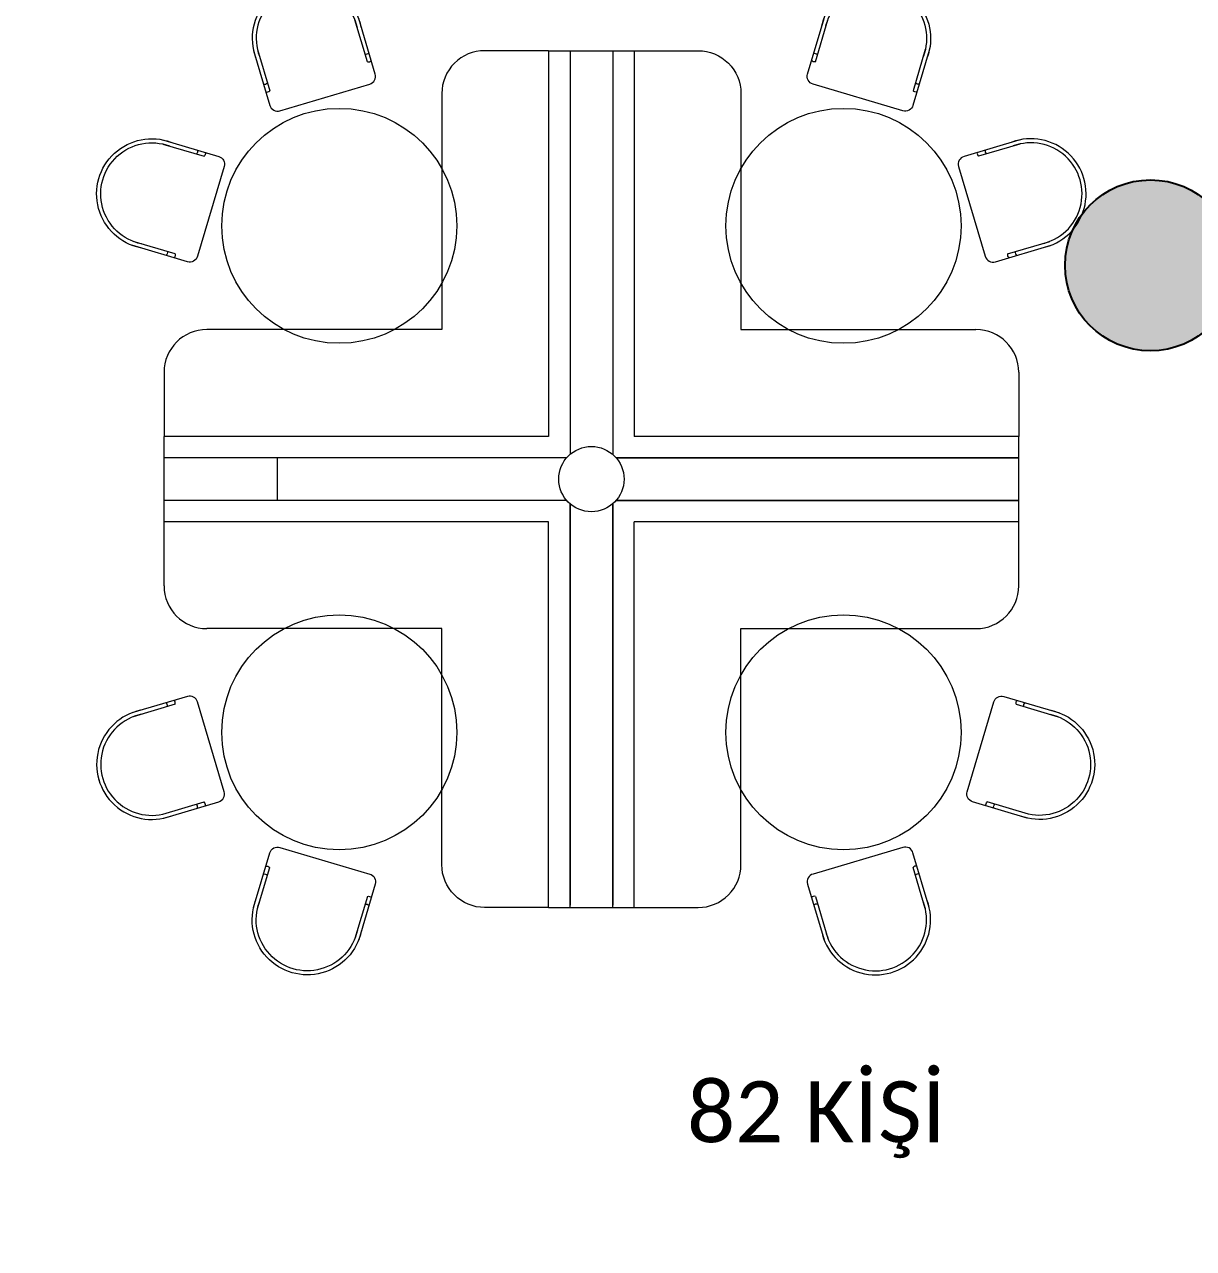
# Model space of a CAD drawing. Header units: centimetres. Extents: x -72470 to -43129, y -18750 to -16337.
# Drawn here: x -71797 to -71250, y -17572 to -16999 of the extents above; entities that cross this region are included whole.
import ezdxf

# ---------------------------------------------------------------- set-up
doc = ezdxf.new("R2010")
doc.units = ezdxf.units.CM
doc.header["$MEASUREMENT"] = 0
doc.layers.add('11-021_500-BLOK A-str_zemin_kat$0$2DKOLON', color=4, linetype='Continuous')
doc.layers.add('11-021_500-BLOK B-str_zemin_kat$0$2DTARAMA1', color=253, linetype='Continuous')
doc.layers.add('Auto-Tefris', color=32, linetype='Continuous', lineweight=18)
doc.layers.add('TEFRIS', color=30, linetype='Continuous', lineweight=9)
doc.styles.get("Standard").update_dxf_attribs({"font": 'candara.ttf'})

# ---------------------------------------------------------------- blocks, each defined once
blk = doc.blocks.new('RT2')
at = {"layer": 'Auto-Tefris'}
for p, q in [((142.89, -17093.63), (114.98, -17118.61)), ((190.59, -17139.05), (150.31, -17094.04)), ((137.92, -17101.6), (116.81, -17120.49)), ((161.05, -17169.01), (181.71, -17150.52)), ((162.74, -17171.03), (190.18, -17146.47)), ((114.32, -17166.72), (114.35, -17166.76)), ((114.35, -17166.76), (114.32, -17166.72))]:
    blk.add_line(p, q, dxfattribs=at)
for centre, radius, start, end in [((146.39, -17097.54), 5.25, 41.83107, 131.83107), ((131.48, -17105.6), 2.58, 11.21615, 72.44598), ((135.4, -17102.1), 2.58, 11.21615, 72.44598), ((140.83, -17143.03), 35.56, 127.02225, 315.62583), ((140.83, -17143.03), 32.93, 127.02225, 315.62583), ((186.68, -17142.55), 5.25, 311.83107, 41.83107), ((180.94, -17152.98), 2.58, 11.21615, 72.44598), ((177.02, -17156.48), 2.58, 11.21615, 72.44598)]:
    blk.add_arc(centre, radius, start, end, dxfattribs=at)

msp = doc.modelspace()

# ---------------------------------------------------------------- hatches: boundary and pattern name
at = {"layer": '11-021_500-BLOK B-str_zemin_kat$0$2DTARAMA1'}
h = msp.add_hatch(dxfattribs=at)
h.set_pattern_fill('ANSI33', color=256, scale=100)
h.set_pattern_definition([(45, (-428811.097, -192582.577), (-17.6776695, 17.6776695), []), (45, (-428793.42, -192582.577), (-17.6776695, 17.6776695), [12.5, -6.25])])
edge = h.paths.add_edge_path()
edge.add_arc((-68749.76, -17111.81), 40, 0, 360)
edge = h.paths.add_edge_path()
edge.add_arc((-69589.76, -17111.81), 40, 0, 360)
edge = h.paths.add_edge_path()
edge.add_arc((-70429.76, -17111.81), 40, 0, 360)
edge = h.paths.add_edge_path()
edge.add_arc((-71269.76, -17111.81), 40, 0, 360)
h.paths.add_polyline_path([(-70137.29, -16946.14), (-69963.53, -16946.14), (-69963.53, -16900.19), (-70137.29, -16900.19)], flags=9)
h.paths.add_polyline_path([(-69284.08, -16946.17), (-69110.31, -16946.17), (-69110.31, -16900.19), (-69284.08, -16900.19)], flags=9)
h.paths.add_polyline_path([(-70977.29, -16946.17), (-70822.17, -16946.17), (-70822.17, -16900.19), (-70977.29, -16900.19)], flags=9)
edge = h.paths.add_edge_path()
edge.add_arc((-72109.76, -17111.81), 40, 0, 360)
edge = h.paths.add_edge_path()
edge.add_arc((-70429.76, -17951.81), 40, 0, 360)
edge = h.paths.add_edge_path()
edge.add_arc((-69589.76, -17951.81), 40, 0, 360)
edge = h.paths.add_edge_path()
edge.add_arc((-68749.76, -17951.81), 40, 0, 360)

# ---------------------------------------------------------------- linework, layer by layer
at = {"layer": '11-021_500-BLOK A-str_zemin_kat$0$2DKOLON'}
msp.add_circle((-71269.76, -17111.81), 40, dxfattribs=at)
at = {"layer": 'TEFRIS', "color": 0, "linetype": 'Continuous'}
for p, q in [((-71601.45, -17141.87), (-71711.45, -17141.87)), ((-71461.45, -17141.87), (-71351.45, -17141.87)), ((-71731.45, -17161.87), (-71731.45, -17191.87)), ((-71331.45, -17161.87), (-71331.45, -17191.87)), ((-71551.45, -17191.87), (-71731.45, -17191.87)), ((-71731.45, -17261.87), (-71731.45, -17191.87)), ((-71331.45, -17191.87), (-71511.45, -17191.87)), ((-71331.45, -17261.87), (-71331.45, -17191.87)), ((-71543, -17201.87), (-71731.45, -17201.87)), ((-71678.45, -17201.87), (-71678.45, -17221.87)), ((-71331.45, -17201.87), (-71519.9, -17201.87)), ((-71543, -17221.87), (-71731.45, -17221.87)), ((-71331.45, -17221.87), (-71519.9, -17221.87)), ((-71551.45, -17231.87), (-71731.45, -17231.87)), ((-71331.45, -17231.87), (-71511.45, -17231.87)), ((-71601.45, -17281.87), (-71711.45, -17281.87)), ((-71461.45, -17281.87), (-71351.45, -17281.87))]:
    msp.add_line(p, q, dxfattribs=at)
for points in [[(-71551.45, -17011.31), (-71581.45, -17011.31, 0.414214), (-71601.45, -17031.31), (-71601.45, -17141.87)], [(-71551.45, -17011.31), (-71481.45, -17011.31, -0.414214), (-71461.45, -17031.31), (-71461.45, -17141.87)], [(-71551.45, -17412.43), (-71581.45, -17412.43, -0.414214), (-71601.45, -17392.43), (-71601.45, -17281.87)], [(-71551.45, -17412.43), (-71481.45, -17412.43, 0.414214), (-71461.45, -17392.43), (-71461.45, -17281.87)]]:
    msp.add_lwpolyline(points, format="xyb", dxfattribs=at)
for points in [[(-71551.45, -17011.31), (-71551.45, -17191.87)], [(-71541.45, -17011.31), (-71541.45, -17200.32)], [(-71521.45, -17011.31), (-71521.45, -17200.32)], [(-71511.45, -17011.31), (-71511.45, -17191.87)], [(-71519.9, -17201.87), (-71331.45, -17201.87)], [(-71541.45, -17223.42), (-71541.45, -17411.31)], [(-71541.45, -17412.43), (-71541.45, -17223.42)], [(-71521.45, -17223.42), (-71521.45, -17411.31)], [(-71521.45, -17412.43), (-71521.45, -17223.42)], [(-71519.9, -17221.87), (-71331.45, -17221.87)], [(-71551.45, -17412.43), (-71551.45, -17231.87)], [(-71511.45, -17412.43), (-71511.45, -17231.87)]]:
    msp.add_lwpolyline(points, dxfattribs=at)
for centre, radius in [((-71649.45, -17093.31), 55), ((-71413.45, -17093.31), 55), ((-71531.45, -17211.87), 15.28), ((-71649.45, -17330.43), 55), ((-71413.45, -17330.43), 55)]:
    msp.add_circle(centre, radius, dxfattribs=at)
for centre, start, end in [((-71711.45, -17161.87), 90, 180), ((-71351.45, -17161.87), 0, 90), ((-71711.45, -17261.87), 180, 270), ((-71351.45, -17261.87), 270, 0)]:
    msp.add_arc(centre, 20, start, end, dxfattribs=at)

# ---------------------------------------------------------------- block references
at = {"layer": 'TEFRIS', "color": 0, "linetype": 'Continuous', "yscale": 0.7260000000000009, "zscale": 0.7260000000000009}
for p, xscale, rotation in [((-60367.15, -22228.74), 0.7260000000000009, 244.7163464174161), ((-82695.75, -22228.74), -0.7260000000000009, 115.2836535825839), ((-66514.02, -28375.6), -0.7260000000000009, 205.2836535825311), ((-76548.88, -28375.6), 0.7260000000000009, 154.7163464174161), ((-66514.02, -6048.14), 0.7260000000000009, 334.716346417469), ((-76544.88, -6048.14), -0.7260000000000009, 25.28365358258382), ((-60367.15, -12195), -0.7260000000000009, 295.2836535825839), ((-82695.75, -12195), 0.7260000000000009, 64.7163464174161)]:
    msp.add_blockref('RT2', p, dxfattribs=dict(at, xscale=xscale, rotation=rotation))

# ---------------------------------------------------------------- texts
at = {"layer": 'TEFRIS', "color": 0, "linetype": 'Continuous', "insert": (-71486.68, -17493.79), "char_height": 28.529, "attachment_point": 1}
msp.add_mtext_dynamic_manual_height_columns('82 KİŞİ ', width=188, gutter_width=570.58, heights=[0], dxfattribs=at)

doc.saveas('drawing.dxf')
